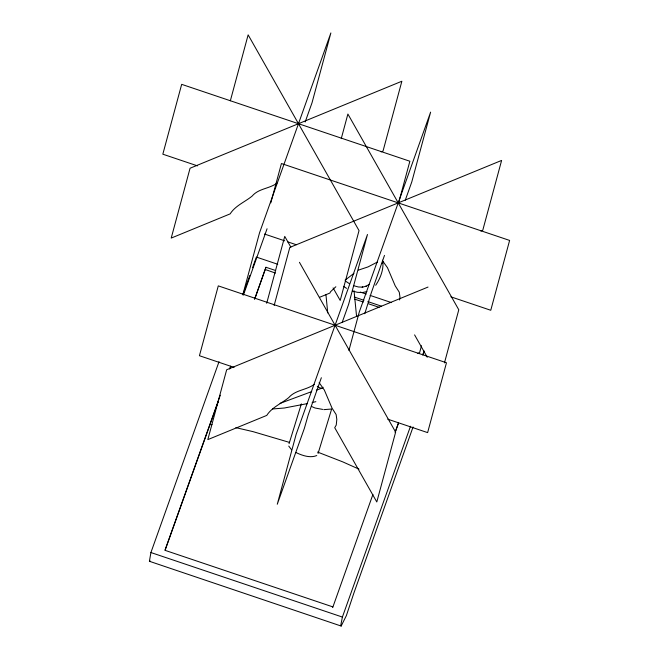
<?xml version="1.0" encoding="UTF-8"?>
<svg xmlns="http://www.w3.org/2000/svg" width="659" height="659" viewBox="0 0 659 659"><rect width="100%" height="100%" fill="white"/><g stroke="black" fill="none" stroke-linecap="round" stroke-linejoin="round"><path stroke-width="0.99" d="M382.517 260.198C384.312 268.328 380.49 278.255 375.696 285.256M399.593 299.952L399.964 297.069L399.255 292.168L395.227 285.882L387.476 267.686L383.176 261.681M383.365 261.615L382.64 263.032L381.462 263.551M219.027 361.692L150.919 552.539L149.404 561.279L341.164 626.05L346.379 615.597L353.899 593.026L413.069 426.974M410.508 426.225L342.392 617.063L340.868 624.773L341.164 626.05M331.617 409.124L318.091 453.441M230.353 100.761L248.138 34.853L359.031 230.592L340.192 300.438L333.092 287.909M242.792 294.853L259.514 232.874L330.867 32.95L312.02 102.796L305.175 121.973M270.808 202.881L281.426 163.531L509.613 240.428L490.766 310.274L450.88 296.83M254.844 298.865L265.964 267.266L275.668 270.536M266.697 303.28L284.746 236.383L290.825 247.109M274.152 305.463L289.812 247.422L501.614 160.425L482.767 230.271L480.881 231.045M341.255 138.629L347.886 114.032L458.788 309.779L444.454 362.903M348.916 350.431L359.262 312.061L430.615 112.137L411.768 181.983L405.269 200.204M398.711 202.552L409.865 161.241L181.678 84.344L162.831 154.19L197.461 165.862M421.488 345.728L419.626 352.614L417.74 353.389M301.377 403.868L289.07 443.664M321.353 377.731L308.148 415.162L304.351 428.383L277.274 504.25L296.122 434.413L367.475 234.48L348.627 304.326L342.128 322.548M384.494 255.387L371.297 292.81L364.757 313.725M243.229 293.881L249.794 275.478M252.562 267.727L256.367 257.076L277.744 264.275M243.41 295.043L267.06 228.772M165.187 550.034L218.318 401.323M220.295 395.219L164.948 550.306L332.795 606.873M229.637 369.048L230.675 366.132M254.547 299.252L265.964 267.266M230.04 368.414L230.732 366.478M332.704 607.532L372.928 494.431M395.071 432.395L398.53 422.699M422.74 354.847L424.124 350.967M395.548 431.39L398.316 423.638M422.897 354.855L423.935 351.947M323.124 387.27L321.946 388.242L316.345 390.079M149.684 561.526L150.227 560.974M335.851 286.747L330.587 291.682L329.895 293.057L319.442 297.357M353.949 273.353L345.036 280.207M369.172 284.441L365.58 286.418L366.206 286.245L362.17 287.151L362.812 287.159L358.397 286.978L353.669 285.718M276.862 183.26C269.169 188.82 258.493 188.482 252.117 196.102C244.81 202.058 235.37 205.657 230.148 213.878L171.216 238.08L190.064 168.234L401.866 81.238L383.019 151.084L381.133 151.858M377.525 261.994L368.01 266.92L358.364 270.132M314.384 384.345C306.41 390.12 295.405 389.881 288.724 397.632C281.418 403.588 271.978 407.188 266.755 415.409L207.824 439.611L226.671 369.765L428.029 287.06M280.1 403.357L311.682 391.611M316.781 455.55C309.969 458.334 302.201 455.484 295.907 452.519M312.168 402.517L315.85 401.677M362.656 292.514L366.939 291.558M307.564 403.563L284.391 408.003L272.711 408.959M331.271 409.05L323.808 409.634M321.946 388.242L319.804 387.871L317.284 386.273M210.04 424.544L212.041 424.602M362.022 292.505L357.359 292.316L352.367 290.99M322.671 409.404L315.027 408.003L311.377 406.397M235.856 427.642L253.015 431.637L289.54 442.42M354.773 299.17L363.34 302.011M368.743 303.865L379.09 307.3M264.506 234.027L284.704 240.832M287.596 241.804L296.253 244.72M360.366 292.118L366.198 294.087M370.086 295.397L391.471 302.605M354.254 297.02L363.957 300.29M367.837 301.591L381.421 306.171M234.069 367.392L199.438 355.72L218.286 285.874L446.472 362.771L427.625 432.617L387.731 419.173M150.919 552.539L342.392 617.063M275.454 273.073L265.346 269.547M317.547 452.058L342.721 461.86L358.998 469.142M345.53 281.138L349.229 283.559M343.487 286.336L346.585 288.354M291.575 449.792L288.749 446.102M319.129 382.599L324.327 390.029L332.087 408.234L336.115 414.519L336.823 419.412L336.238 425.08L334.714 427.691L376.8 501.969L395.639 432.123L299.433 262.298M414.585 334.879L427.263 357.252M354.056 290.792L356.56 316.254M325.925 294.416L327.737 312.926"/></g></svg>
